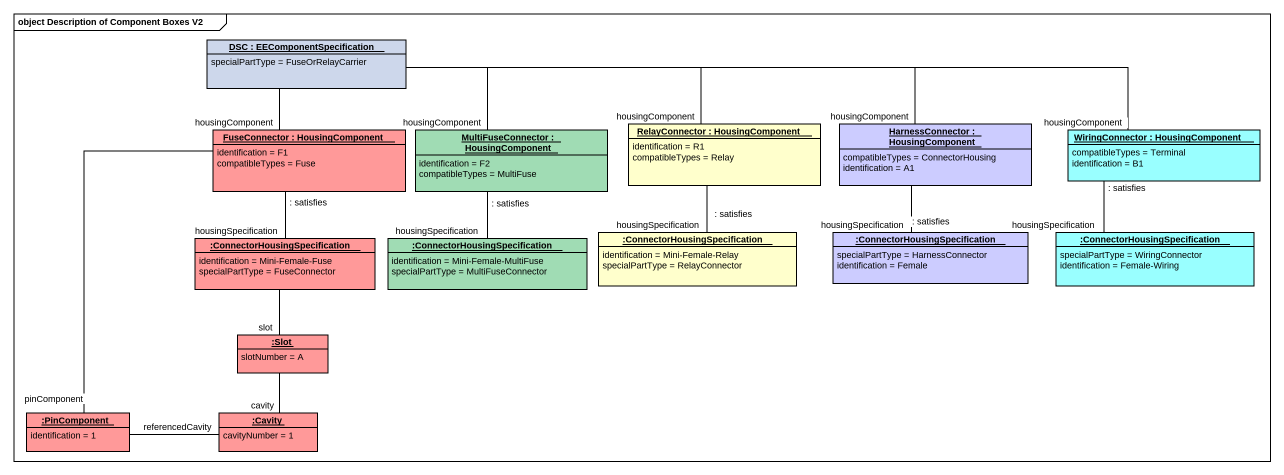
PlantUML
@startuml
mainframe object Description of Component Boxes V2
hide circle
hide empty members
object "DSC : EEComponentSpecification" as DSC #CDD7EB {
  specialPartType = FuseOrRelayCarrier
}
object "FuseConnector : HousingComponent" as FuseConnector #FF9999 {
  identification = F1
  compatibleTypes = Fuse
}
object "MultiFuseConnector : HousingComponent" as MultiFuseConnector #A0DCB4 {
  identification = F2
  compatibleTypes = MultiFuse
}
object "RelayConnector : HousingComponent" as RelayConnector #FFFFCC {
  identification = R1
  compatibleTypes = Relay
}
object "HarnessConnector : HousingComponent" as HarnessConnector #CCCCFF {
  compatibleTypes = ConnectorHousing
  identification = A1
}
object "WiringConnector : HousingComponent" as WiringConnector #99FFFF {
  compatibleTypes = Terminal
  identification = B1
}
object ":ConnectorHousingSpecification" as ConnectorHousingSpecificatio #FFFFCC {
  identification = Mini-Female-Relay
  specialPartType = RelayConnector
}
object ":ConnectorHousingSpecification" as ConnectorHousingSpecificatio_2 #CCCCFF {
  specialPartType = HarnessConnector
  identification = Female
}
object ":ConnectorHousingSpecification" as ConnectorHousingSpecificatio_3 #99FFFF {
  specialPartType = WiringConnector
  identification = Female-Wiring
}
object ":ConnectorHousingSpecification" as ConnectorHousingSpecificatio_4 #FF9999 {
  identification = Mini-Female-Fuse
  specialPartType = FuseConnector
}
object ":ConnectorHousingSpecification" as ConnectorHousingSpecificatio_5 #A0DCB4 {
  identification = Mini-Female-MultiFuse
  specialPartType = MultiFuseConnector
}
object ":Slot" as Slot #FF9999 {
  slotNumber = A
}
object ":PinComponent" as PinComponent #FF9999 {
  identification = 1
}
object ":Cavity" as Cavity #FF9999 {
  cavityNumber = 1
}
DSC -- FuseConnector : housingComponent
DSC -right- MultiFuseConnector : housingComponent
DSC -right- RelayConnector : housingComponent
DSC -right- HarnessConnector : housingComponent
DSC -right- WiringConnector : housingComponent
FuseConnector -- ConnectorHousingSpecificatio_4 : : satisfies\nhousingSpecification
FuseConnector -- PinComponent : pinComponent
MultiFuseConnector -- ConnectorHousingSpecificatio_5 : : satisfies\nhousingSpecification
RelayConnector -- ConnectorHousingSpecificatio : : satisfies\nhousingSpecification
HarnessConnector -- ConnectorHousingSpecificatio_2 : housingSpecification\n: satisfies
WiringConnector -- ConnectorHousingSpecificatio_3 : : satisfies\nhousingSpecification
ConnectorHousingSpecificatio_4 -- Slot : slot
Slot -- Cavity : cavity
PinComponent -right- Cavity : referencedCavity
@enduml
